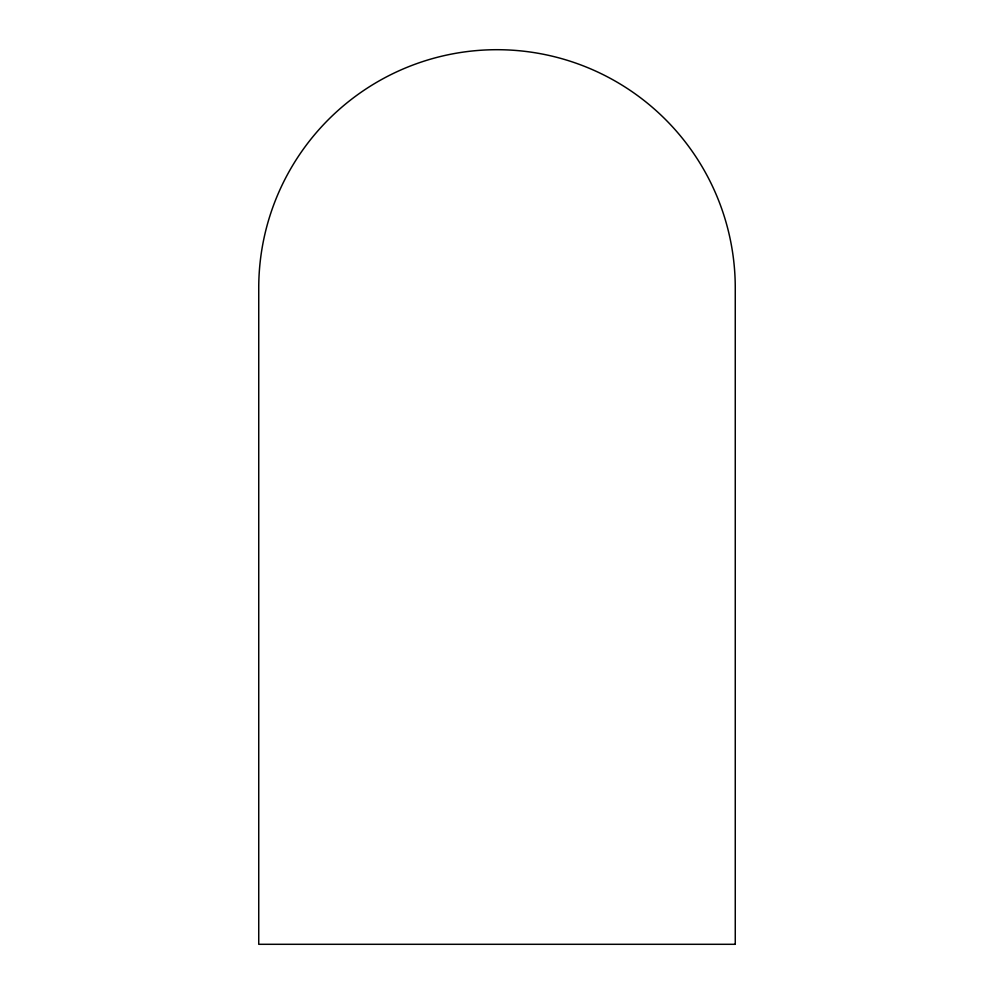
<?xml version="1.0" encoding="UTF-8"?>
<svg xmlns="http://www.w3.org/2000/svg" width="994" height="994" viewBox="0 0 994 994"><rect width="100%" height="100%" fill="white"/><g stroke="black" fill="none" stroke-linecap="round" stroke-linejoin="round"><path stroke-width="1.49" d="M735.262 944.3L258.738 944.3L258.738 287.962A238.262 238.262 0 0 1 497 49.7A238.262 238.262 0 0 1 735.262 287.962L735.262 944.3"/></g></svg>
